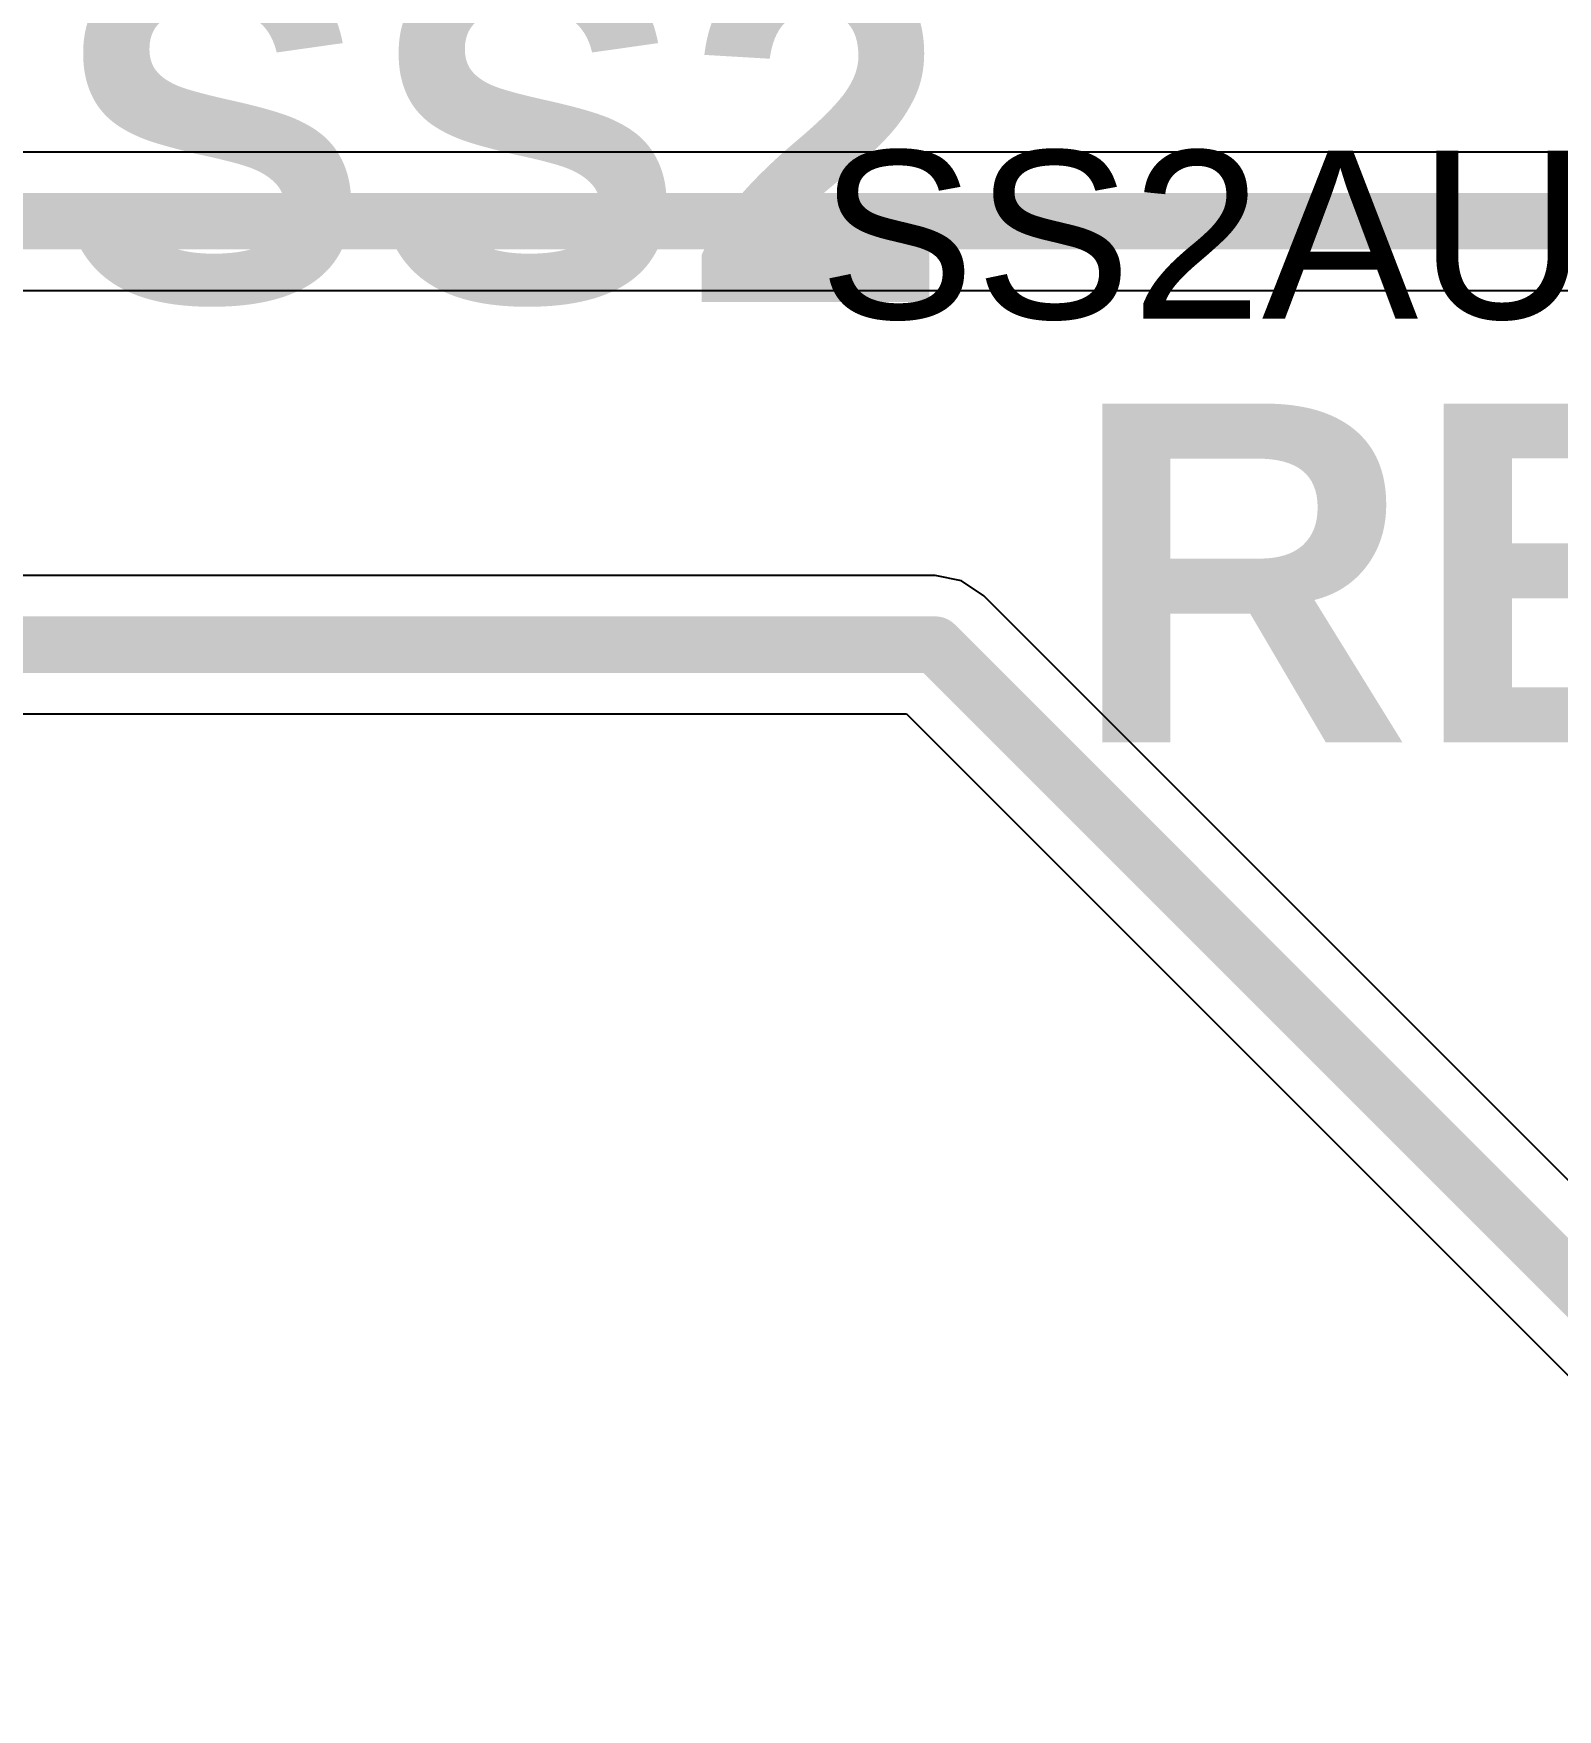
# Model space of a CAD drawing. Header units: inches. Extents: x -0.91 to 3.86, y -0.82 to 4.16.
# Drawn here: x 0.3592 to 0.6293, y 2.7613 to 3.0583 of the extents above; entities that cross this region are included whole.
import ezdxf

# ---------------------------------------------------------------- set-up
doc = ezdxf.new("R2010")
doc.units = ezdxf.units.IN
doc.header["$MEASUREMENT"] = 0
for name, color, linetype in [('Bottom Layer 1', 5, 'Continuous'), ('Mechanical 17', 56, 'Continuous'), ('Top Layer 1', 1, 'Continuous'), ('Top Overlay', 2, 'Continuous')]:
    doc.layers.add(name, color=color, linetype=linetype)
doc.styles.add('Arial', font='', dxfattribs={"height": 0.2})
doc.styles.add('Arial_Bold', font='', dxfattribs={"height": 0.2})
doc.styles.get('Arial').set_extended_font_data('Arial')
doc.styles.get('Arial_Bold').set_extended_font_data('Arial', bold=True)

msp = doc.modelspace()

# ---------------------------------------------------------------- linework, layer by layer
at = {"layer": 'Bottom Layer 1'}
for p, q in [((0.519, 2.96224), (0.20973, 2.96224)), ((0.52368, 2.9613), (0.519, 2.96224)), ((0.52765, 2.95865), (0.52368, 2.9613)), ((0.70407, 2.78224), (0.52765, 2.95865)), ((0.20973, 2.93776), (0.51393, 2.93776)), ((0.51393, 2.93776), (0.69035, 2.76135))]:
    msp.add_line(p, q, dxfattribs=at)
for points in [[(0.165, 2.95, 0.01, 0.01, 0), (0.519, 2.95, 0.01, 0.01, 0)], [(0.519, 2.95, 0.01, 0.01, 0), (0.699, 2.77, 0.01, 0.01, 0)]]:
    msp.add_lwpolyline(points, format="xyseb", dxfattribs=at)
msp.add_lwpolyline([(0.5165, 2.95, 0.005, 0.005, 1), (0.5215, 2.95, 0.005, 0.005, 1)], format="xyseb", close=True, dxfattribs=at)
msp.add_lwpolyline([(0.5165, 2.95, 0.005, 0.005, 1), (0.5215, 2.95, 0.005, 0.005, 1)], format="xyseb", close=True, dxfattribs=at)
at = {"layer": 'Top Layer 1'}
for p, q in [((0.755, 3.03724), (0.32411, 3.03724)), ((0.32411, 3.01276), (0.74993, 3.01276))]:
    msp.add_line(p, q, dxfattribs=at)
msp.add_lwpolyline([(0.3, 3.025, 0.01, 0.01, 0), (0.755, 3.025, 0.01, 0.01, 0)], format="xyseb", dxfattribs=at)

# ---------------------------------------------------------------- texts
at = {"layer": 'Mechanical 17', "style": 'Arial'}
msp.add_text('SS2AUX', height=0.02975, dxfattribs=at).set_placement((0.49836, 3.00775))
at = {"layer": 'Top Overlay', "style": 'Arial_Bold'}
for s, p in [('!SS2', (0.335, 3.0107)), ('RE3', (0.543, 2.9327))]:
    msp.add_text(s, height=0.06, dxfattribs=at).set_placement(p)

doc.saveas('drawing.dxf')
